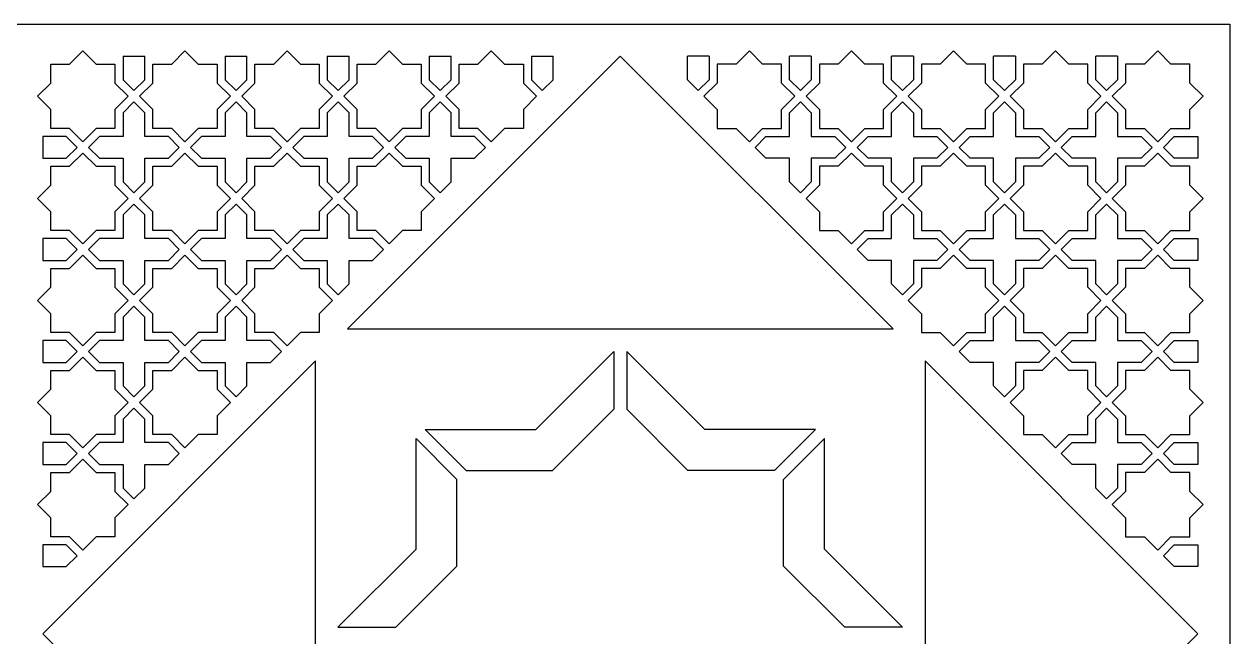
# Model space of a CAD drawing. Extents: x 53 to 428, y -117 to 185.
# Drawn here: x 187.7 to 319.5, y 100.7 to 167.7 of the extents above; entities that cross this region are included whole.
import ezdxf

# ---------------------------------------------------------------- set-up
doc = ezdxf.new("R2010")
doc.units = 0
doc.layers.get('0').update_dxf_attribs({"linetype": 'CONTINUOUS'})

msp = doc.modelspace()

# ---------------------------------------------------------------- linework, layer by layer
for p, q in [((186.219376, 167.711619), (319.519358, 167.711619)), ((319.519358, 167.711619), (319.519358, 34.411638)), ((192.659081, 163.326751), (194.112118, 164.779789)), ((194.112118, 164.779789), (195.565156, 163.326751)), ((198.496966, 164.203725), (198.496966, 161.635169)), ((198.496966, 164.203725), (200.889322, 164.203725)), ((200.889322, 161.635169), (200.889322, 164.203725)), ((203.821132, 163.326751), (205.27417, 164.779789)), ((205.27417, 164.779789), (206.727207, 163.326751)), ((209.659017, 164.203725), (209.659017, 161.635169)), ((209.659017, 164.203725), (212.051373, 164.203725)), ((212.051373, 161.635169), (212.051373, 164.203725)), ((214.983183, 163.326751), (216.436221, 164.779789)), ((216.436221, 164.779789), (217.889258, 163.326751)), ((220.821069, 164.203725), (220.821069, 161.635169)), ((220.821069, 164.203725), (223.213424, 164.203725)), ((223.052266, 134.386624), (252.869367, 164.203725)), ((223.213424, 161.635169), (223.213424, 164.203725)), ((226.145235, 163.326751), (227.598272, 164.779789)), ((227.598272, 164.779789), (229.051309, 163.326751)), ((231.98312, 164.203725), (231.98312, 161.635169)), ((231.98312, 164.203725), (234.375475, 164.203725)), ((234.375475, 161.635169), (234.375475, 164.203725)), ((237.307286, 163.326751), (238.760323, 164.779789)), ((238.760323, 164.779789), (240.21336, 163.326751)), ((243.145171, 164.203725), (243.145171, 161.635169)), ((243.145171, 164.203725), (245.537526, 164.203725)), ((245.537526, 161.635169), (245.537526, 164.203725)), ((252.869367, 164.203725), (282.686468, 134.386624)), ((262.593563, 164.203725), (260.201208, 164.203725)), ((260.201208, 161.635169), (260.201208, 164.203725)), ((262.593563, 164.203725), (262.593563, 161.635169)), ((266.978411, 164.779789), (265.525374, 163.326751)), ((268.431448, 163.326751), (266.978411, 164.779789)), ((273.755614, 164.203725), (271.363259, 164.203725)), ((271.363259, 161.635169), (271.363259, 164.203725)), ((273.755614, 164.203725), (273.755614, 161.635169)), ((278.140462, 164.779789), (276.687425, 163.326751)), ((279.5935, 163.326751), (278.140462, 164.779789)), ((284.917666, 164.203725), (282.52531, 164.203725)), ((282.52531, 161.635169), (282.52531, 164.203725)), ((284.917666, 164.203725), (284.917666, 161.635169)), ((289.302513, 164.779789), (287.849476, 163.326751)), ((290.755551, 163.326751), (289.302513, 164.779789)), ((296.079717, 164.203725), (293.687361, 164.203725)), ((293.687361, 161.635169), (293.687361, 164.203725)), ((296.079717, 164.203725), (296.079717, 161.635169)), ((300.464564, 164.779789), (299.011527, 163.326751)), ((301.917602, 163.326751), (300.464564, 164.779789)), ((307.241768, 164.203725), (304.849412, 164.203725)), ((304.849412, 161.635169), (304.849412, 164.203725)), ((307.241768, 164.203725), (307.241768, 161.635169)), ((311.626616, 164.779789), (310.173578, 163.326751)), ((313.079653, 163.326751), (311.626616, 164.779789)), ((190.604244, 163.326751), (192.659081, 163.326751)), ((190.604244, 161.271914), (190.604244, 163.326751)), ((195.565156, 163.326751), (197.619993, 163.326751)), ((197.619993, 163.326751), (197.619993, 161.271914)), ((201.766295, 163.326751), (203.821132, 163.326751)), ((201.766295, 161.271914), (201.766295, 163.326751)), ((206.727207, 163.326751), (208.782044, 163.326751)), ((208.782044, 163.326751), (208.782044, 161.271914)), ((212.928346, 163.326751), (214.983183, 163.326751)), ((212.928346, 161.271914), (212.928346, 163.326751)), ((217.889258, 163.326751), (219.944095, 163.326751)), ((219.944095, 163.326751), (219.944095, 161.271914)), ((224.090398, 163.326751), (226.145235, 163.326751)), ((224.090398, 161.271914), (224.090398, 163.326751)), ((229.051309, 163.326751), (231.106146, 163.326751)), ((231.106146, 163.326751), (231.106146, 161.271914)), ((235.252449, 163.326751), (237.307286, 163.326751)), ((235.252449, 161.271914), (235.252449, 163.326751)), ((240.21336, 163.326751), (242.268197, 163.326751)), ((242.268197, 163.326751), (242.268197, 161.271914)), ((265.525374, 163.326751), (263.470537, 163.326751)), ((263.470537, 163.326751), (263.470537, 161.271914)), ((270.486285, 163.326751), (268.431448, 163.326751)), ((270.486285, 161.271914), (270.486285, 163.326751)), ((274.632588, 163.326751), (274.632588, 161.271914)), ((276.687425, 163.326751), (274.632588, 163.326751)), ((281.648336, 163.326751), (279.5935, 163.326751)), ((281.648336, 161.271914), (281.648336, 163.326751)), ((287.849476, 163.326751), (285.794639, 163.326751)), ((285.794639, 163.326751), (285.794639, 161.271914)), ((292.810388, 163.326751), (290.755551, 163.326751)), ((292.810388, 161.271914), (292.810388, 163.326751)), ((296.95669, 163.326751), (296.95669, 161.271914)), ((299.011527, 163.326751), (296.95669, 163.326751)), ((303.972439, 163.326751), (301.917602, 163.326751)), ((303.972439, 161.271914), (303.972439, 163.326751)), ((308.118741, 163.326751), (308.118741, 161.271914)), ((310.173578, 163.326751), (308.118741, 163.326751)), ((315.13449, 163.326751), (313.079653, 163.326751)), ((315.13449, 161.271914), (315.13449, 163.326751)), ((189.151207, 159.818877), (190.604244, 161.271914)), ((197.619993, 161.271914), (199.07303, 159.818877)), ((198.496966, 161.635169), (199.693144, 160.438991)), ((199.693144, 160.438991), (200.889322, 161.635169)), ((200.313258, 159.818877), (201.766295, 161.271914)), ((208.782044, 161.271914), (210.235081, 159.818877)), ((209.659017, 161.635169), (210.855195, 160.438991)), ((210.855195, 160.438991), (212.051373, 161.635169)), ((211.475309, 159.818877), (212.928346, 161.271914)), ((219.944095, 161.271914), (221.397132, 159.818877)), ((220.821069, 161.635169), (222.017246, 160.438991)), ((222.017246, 160.438991), (223.213424, 161.635169)), ((222.63736, 159.818877), (224.090398, 161.271914)), ((231.106146, 161.271914), (232.559183, 159.818877)), ((231.98312, 161.635169), (233.179297, 160.438991)), ((233.179297, 160.438991), (234.375475, 161.635169)), ((233.799411, 159.818877), (235.252449, 161.271914)), ((242.268197, 161.271914), (243.721235, 159.818877)), ((243.145171, 161.635169), (244.341349, 160.438991)), ((244.341349, 160.438991), (245.537526, 161.635169)), ((261.397385, 160.438991), (260.201208, 161.635169)), ((262.593563, 161.635169), (261.397385, 160.438991)), ((263.470537, 161.271914), (262.017499, 159.818877)), ((271.939323, 159.818877), (270.486285, 161.271914)), ((272.559437, 160.438991), (271.363259, 161.635169)), ((273.755614, 161.635169), (272.559437, 160.438991)), ((274.632588, 161.271914), (273.179551, 159.818877)), ((283.101374, 159.818877), (281.648336, 161.271914)), ((283.721488, 160.438991), (282.52531, 161.635169)), ((284.917666, 161.635169), (283.721488, 160.438991)), ((285.794639, 161.271914), (284.341602, 159.818877)), ((294.263425, 159.818877), (292.810388, 161.271914)), ((294.883539, 160.438991), (293.687361, 161.635169)), ((296.079717, 161.635169), (294.883539, 160.438991)), ((296.95669, 161.271914), (295.503653, 159.818877)), ((305.425476, 159.818877), (303.972439, 161.271914)), ((306.04559, 160.438991), (304.849412, 161.635169)), ((307.241768, 161.635169), (306.04559, 160.438991)), ((308.118741, 161.271914), (306.665704, 159.818877)), ((316.587527, 159.818877), (315.13449, 161.271914)), ((190.604244, 158.36584), (189.151207, 159.818877)), ((199.07303, 159.818877), (197.619993, 158.36584)), ((201.766295, 158.36584), (200.313258, 159.818877)), ((210.235081, 159.818877), (208.782044, 158.36584)), ((212.928346, 158.36584), (211.475309, 159.818877)), ((221.397132, 159.818877), (219.944095, 158.36584)), ((224.090398, 158.36584), (222.63736, 159.818877)), ((232.559183, 159.818877), (231.106146, 158.36584)), ((235.252449, 158.36584), (233.799411, 159.818877)), ((243.721235, 159.818877), (242.268197, 158.36584)), ((262.017499, 159.818877), (263.470537, 158.36584)), ((270.486285, 158.36584), (271.939323, 159.818877)), ((273.179551, 159.818877), (274.632588, 158.36584)), ((281.648336, 158.36584), (283.101374, 159.818877)), ((284.341602, 159.818877), (285.794639, 158.36584)), ((292.810388, 158.36584), (294.263425, 159.818877)), ((295.503653, 159.818877), (296.95669, 158.36584)), ((303.972439, 158.36584), (305.425476, 159.818877)), ((306.665704, 159.818877), (308.118741, 158.36584)), ((315.13449, 158.36584), (316.587527, 159.818877)), ((190.604244, 156.311003), (190.604244, 158.36584)), ((197.619993, 158.36584), (197.619993, 156.311003)), ((199.693144, 159.198763), (198.496966, 158.002585)), ((200.889322, 158.002585), (199.693144, 159.198763)), ((201.766295, 156.311003), (201.766295, 158.36584)), ((208.782044, 158.36584), (208.782044, 156.311003)), ((210.855195, 159.198763), (209.659017, 158.002585)), ((212.051373, 158.002585), (210.855195, 159.198763)), ((212.928346, 156.311003), (212.928346, 158.36584)), ((219.944095, 158.36584), (219.944095, 156.311003)), ((222.017246, 159.198763), (220.821069, 158.002585)), ((223.213424, 158.002585), (222.017246, 159.198763)), ((224.090398, 156.311003), (224.090398, 158.36584)), ((231.106146, 158.36584), (231.106146, 156.311003)), ((233.179297, 159.198763), (231.98312, 158.002585)), ((234.375475, 158.002585), (233.179297, 159.198763)), ((235.252449, 156.311003), (235.252449, 158.36584)), ((242.268197, 158.36584), (242.268197, 156.311003)), ((263.470537, 158.36584), (263.470537, 156.311003)), ((270.486285, 156.311003), (270.486285, 158.36584)), ((271.363259, 158.002585), (272.559437, 159.198763)), ((272.559437, 159.198763), (273.755614, 158.002585)), ((274.632588, 158.36584), (274.632588, 156.311003)), ((281.648336, 156.311003), (281.648336, 158.36584)), ((282.52531, 158.002585), (283.721488, 159.198763)), ((283.721488, 159.198763), (284.917666, 158.002585)), ((285.794639, 158.36584), (285.794639, 156.311003)), ((292.810388, 156.311003), (292.810388, 158.36584)), ((293.687361, 158.002585), (294.883539, 159.198763)), ((294.883539, 159.198763), (296.079717, 158.002585)), ((296.95669, 158.36584), (296.95669, 156.311003)), ((303.972439, 156.311003), (303.972439, 158.36584)), ((304.849412, 158.002585), (306.04559, 159.198763)), ((306.04559, 159.198763), (307.241768, 158.002585)), ((308.118741, 158.36584), (308.118741, 156.311003)), ((315.13449, 156.311003), (315.13449, 158.36584)), ((198.496966, 158.002585), (198.496966, 155.434029)), ((200.889322, 155.434029), (200.889322, 158.002585)), ((209.659017, 158.002585), (209.659017, 155.434029)), ((212.051373, 155.434029), (212.051373, 158.002585)), ((220.821069, 158.002585), (220.821069, 155.434029)), ((223.213424, 155.434029), (223.213424, 158.002585)), ((231.98312, 158.002585), (231.98312, 155.434029)), ((234.375475, 155.434029), (234.375475, 158.002585)), ((271.363259, 155.434029), (271.363259, 158.002585)), ((273.755614, 158.002585), (273.755614, 155.434029)), ((282.52531, 155.434029), (282.52531, 158.002585)), ((284.917666, 158.002585), (284.917666, 155.434029)), ((293.687361, 155.434029), (293.687361, 158.002585)), ((296.079717, 158.002585), (296.079717, 155.434029)), ((304.849412, 155.434029), (304.849412, 158.002585)), ((307.241768, 158.002585), (307.241768, 155.434029)), ((192.659081, 156.311003), (190.604244, 156.311003)), ((194.112118, 154.857966), (192.659081, 156.311003)), ((195.565156, 156.311003), (194.112118, 154.857966)), ((197.619993, 156.311003), (195.565156, 156.311003)), ((203.821132, 156.311003), (201.766295, 156.311003)), ((205.27417, 154.857966), (203.821132, 156.311003)), ((206.727207, 156.311003), (205.27417, 154.857966)), ((208.782044, 156.311003), (206.727207, 156.311003)), ((214.983183, 156.311003), (212.928346, 156.311003)), ((216.436221, 154.857966), (214.983183, 156.311003)), ((217.889258, 156.311003), (216.436221, 154.857966)), ((219.944095, 156.311003), (217.889258, 156.311003)), ((226.145235, 156.311003), (224.090398, 156.311003)), ((227.598272, 154.857966), (226.145235, 156.311003)), ((229.051309, 156.311003), (227.598272, 154.857966)), ((231.106146, 156.311003), (229.051309, 156.311003)), ((237.307286, 156.311003), (235.252449, 156.311003)), ((238.760323, 154.857966), (237.307286, 156.311003)), ((240.21336, 156.311003), (238.760323, 154.857966)), ((242.268197, 156.311003), (240.21336, 156.311003)), ((263.470537, 156.311003), (265.525374, 156.311003)), ((265.525374, 156.311003), (266.978411, 154.857966)), ((266.978411, 154.857966), (268.431448, 156.311003)), ((268.431448, 156.311003), (270.486285, 156.311003)), ((274.632588, 156.311003), (276.687425, 156.311003)), ((276.687425, 156.311003), (278.140462, 154.857966)), ((278.140462, 154.857966), (279.5935, 156.311003)), ((279.5935, 156.311003), (281.648336, 156.311003)), ((285.794639, 156.311003), (287.849476, 156.311003)), ((287.849476, 156.311003), (289.302513, 154.857966)), ((289.302513, 154.857966), (290.755551, 156.311003)), ((290.755551, 156.311003), (292.810388, 156.311003)), ((296.95669, 156.311003), (299.011527, 156.311003)), ((299.011527, 156.311003), (300.464564, 154.857966)), ((300.464564, 154.857966), (301.917602, 156.311003)), ((301.917602, 156.311003), (303.972439, 156.311003)), ((308.118741, 156.311003), (310.173578, 156.311003)), ((310.173578, 156.311003), (311.626616, 154.857966)), ((311.626616, 154.857966), (313.079653, 156.311003)), ((313.079653, 156.311003), (315.13449, 156.311003)), ((192.295827, 155.434029), (189.727271, 155.434029)), ((189.727271, 155.434029), (189.727271, 153.041674)), ((193.492004, 154.237852), (192.295827, 155.434029)), ((195.92841, 155.434029), (194.732232, 154.237852)), ((198.496966, 155.434029), (195.92841, 155.434029)), ((203.457878, 155.434029), (200.889322, 155.434029)), ((204.654056, 154.237852), (203.457878, 155.434029)), ((207.090461, 155.434029), (205.894284, 154.237852)), ((209.659017, 155.434029), (207.090461, 155.434029)), ((214.619929, 155.434029), (212.051373, 155.434029)), ((215.816107, 154.237852), (214.619929, 155.434029)), ((218.252512, 155.434029), (217.056335, 154.237852)), ((220.821069, 155.434029), (218.252512, 155.434029)), ((225.78198, 155.434029), (223.213424, 155.434029)), ((226.978158, 154.237852), (225.78198, 155.434029)), ((229.414564, 155.434029), (228.218386, 154.237852)), ((231.98312, 155.434029), (229.414564, 155.434029)), ((236.944031, 155.434029), (234.375475, 155.434029)), ((238.140209, 154.237852), (236.944031, 155.434029)), ((267.598525, 154.237852), (268.794703, 155.434029)), ((268.794703, 155.434029), (271.363259, 155.434029)), ((273.755614, 155.434029), (276.324171, 155.434029)), ((276.324171, 155.434029), (277.520348, 154.237852)), ((278.760576, 154.237852), (279.956754, 155.434029)), ((279.956754, 155.434029), (282.52531, 155.434029)), ((284.917666, 155.434029), (287.486222, 155.434029)), ((287.486222, 155.434029), (288.682399, 154.237852)), ((289.922627, 154.237852), (291.118805, 155.434029)), ((291.118805, 155.434029), (293.687361, 155.434029)), ((296.079717, 155.434029), (298.648273, 155.434029)), ((298.648273, 155.434029), (299.844451, 154.237852)), ((301.084678, 154.237852), (302.280856, 155.434029)), ((302.280856, 155.434029), (304.849412, 155.434029)), ((307.241768, 155.434029), (309.810324, 155.434029)), ((309.810324, 155.434029), (311.006502, 154.237852)), ((312.24673, 154.237852), (313.442907, 155.434029)), ((313.442907, 155.434029), (316.011463, 155.434029)), ((316.011463, 155.434029), (316.011463, 153.041674)), ((189.727271, 153.041674), (192.295827, 153.041674)), ((192.295827, 153.041674), (193.492004, 154.237852)), ((192.659081, 152.1647), (194.112118, 153.617738)), ((194.112118, 153.617738), (195.565156, 152.1647)), ((194.732232, 154.237852), (195.92841, 153.041674)), ((195.92841, 153.041674), (198.496966, 153.041674)), ((198.496966, 153.041674), (198.496966, 150.473118)), ((200.889322, 153.041674), (203.457878, 153.041674)), ((200.889322, 150.473118), (200.889322, 153.041674)), ((203.457878, 153.041674), (204.654056, 154.237852)), ((203.821132, 152.1647), (205.27417, 153.617738)), ((205.27417, 153.617738), (206.727207, 152.1647)), ((205.894284, 154.237852), (207.090461, 153.041674)), ((207.090461, 153.041674), (209.659017, 153.041674)), ((209.659017, 153.041674), (209.659017, 150.473118)), ((212.051373, 153.041674), (214.619929, 153.041674)), ((212.051373, 150.473118), (212.051373, 153.041674)), ((214.619929, 153.041674), (215.816107, 154.237852)), ((214.983183, 152.1647), (216.436221, 153.617738)), ((216.436221, 153.617738), (217.889258, 152.1647)), ((217.056335, 154.237852), (218.252512, 153.041674)), ((218.252512, 153.041674), (220.821069, 153.041674)), ((220.821069, 153.041674), (220.821069, 150.473118)), ((223.213424, 153.041674), (225.78198, 153.041674)), ((223.213424, 150.473118), (223.213424, 153.041674)), ((225.78198, 153.041674), (226.978158, 154.237852)), ((226.145235, 152.1647), (227.598272, 153.617738)), ((227.598272, 153.617738), (229.051309, 152.1647)), ((228.218386, 154.237852), (229.414564, 153.041674)), ((229.414564, 153.041674), (231.98312, 153.041674)), ((231.98312, 153.041674), (231.98312, 150.473118)), ((234.375475, 153.041674), (236.944031, 153.041674)), ((234.375475, 150.473118), (234.375475, 153.041674)), ((236.944031, 153.041674), (238.140209, 154.237852)), ((268.794703, 153.041674), (267.598525, 154.237852)), ((271.363259, 153.041674), (268.794703, 153.041674)), ((271.363259, 150.473118), (271.363259, 153.041674)), ((276.324171, 153.041674), (273.755614, 153.041674)), ((273.755614, 153.041674), (273.755614, 150.473118)), ((277.520348, 154.237852), (276.324171, 153.041674)), ((278.140462, 153.617738), (276.687425, 152.1647)), ((279.5935, 152.1647), (278.140462, 153.617738)), ((279.956754, 153.041674), (278.760576, 154.237852)), ((282.52531, 153.041674), (279.956754, 153.041674)), ((282.52531, 150.473118), (282.52531, 153.041674)), ((287.486222, 153.041674), (284.917666, 153.041674)), ((284.917666, 153.041674), (284.917666, 150.473118)), ((288.682399, 154.237852), (287.486222, 153.041674)), ((289.302513, 153.617738), (287.849476, 152.1647)), ((290.755551, 152.1647), (289.302513, 153.617738)), ((291.118805, 153.041674), (289.922627, 154.237852)), ((293.687361, 153.041674), (291.118805, 153.041674)), ((293.687361, 150.473118), (293.687361, 153.041674)), ((296.079717, 153.041674), (296.079717, 150.473118)), ((298.648273, 153.041674), (296.079717, 153.041674)), ((299.844451, 154.237852), (298.648273, 153.041674)), ((300.464564, 153.617738), (299.011527, 152.1647)), ((301.917602, 152.1647), (300.464564, 153.617738)), ((302.280856, 153.041674), (301.084678, 154.237852)), ((304.849412, 153.041674), (302.280856, 153.041674)), ((304.849412, 150.473118), (304.849412, 153.041674)), ((307.241768, 153.041674), (307.241768, 150.473118)), ((309.810324, 153.041674), (307.241768, 153.041674)), ((311.006502, 154.237852), (309.810324, 153.041674)), ((311.626616, 153.617738), (310.173578, 152.1647)), ((313.079653, 152.1647), (311.626616, 153.617738)), ((313.442907, 153.041674), (312.24673, 154.237852)), ((316.011463, 153.041674), (313.442907, 153.041674)), ((190.604244, 152.1647), (192.659081, 152.1647)), ((190.604244, 150.109863), (190.604244, 152.1647)), ((195.565156, 152.1647), (197.619993, 152.1647)), ((197.619993, 152.1647), (197.619993, 150.109863)), ((201.766295, 152.1647), (203.821132, 152.1647)), ((201.766295, 150.109863), (201.766295, 152.1647)), ((206.727207, 152.1647), (208.782044, 152.1647)), ((208.782044, 152.1647), (208.782044, 150.109863)), ((212.928346, 152.1647), (214.983183, 152.1647)), ((212.928346, 150.109863), (212.928346, 152.1647)), ((217.889258, 152.1647), (219.944095, 152.1647)), ((219.944095, 152.1647), (219.944095, 150.109863)), ((224.090398, 152.1647), (226.145235, 152.1647)), ((224.090398, 150.109863), (224.090398, 152.1647)), ((229.051309, 152.1647), (231.106146, 152.1647)), ((231.106146, 152.1647), (231.106146, 150.109863)), ((276.687425, 152.1647), (274.632588, 152.1647)), ((274.632588, 152.1647), (274.632588, 150.109863)), ((281.648336, 152.1647), (279.5935, 152.1647)), ((281.648336, 150.109863), (281.648336, 152.1647)), ((285.794639, 152.1647), (285.794639, 150.109863)), ((287.849476, 152.1647), (285.794639, 152.1647)), ((292.810388, 152.1647), (290.755551, 152.1647)), ((292.810388, 150.109863), (292.810388, 152.1647)), ((296.95669, 152.1647), (296.95669, 150.109863)), ((299.011527, 152.1647), (296.95669, 152.1647)), ((303.972439, 152.1647), (301.917602, 152.1647)), ((303.972439, 150.109863), (303.972439, 152.1647)), ((308.118741, 152.1647), (308.118741, 150.109863)), ((310.173578, 152.1647), (308.118741, 152.1647)), ((315.13449, 152.1647), (313.079653, 152.1647)), ((315.13449, 150.109863), (315.13449, 152.1647)), ((198.496966, 150.473118), (199.693144, 149.27694)), ((199.693144, 149.27694), (200.889322, 150.473118)), ((209.659017, 150.473118), (210.855195, 149.27694)), ((210.855195, 149.27694), (212.051373, 150.473118)), ((220.821069, 150.473118), (222.017246, 149.27694)), ((222.017246, 149.27694), (223.213424, 150.473118)), ((231.98312, 150.473118), (233.179297, 149.27694)), ((233.179297, 149.27694), (234.375475, 150.473118)), ((272.559437, 149.27694), (271.363259, 150.473118)), ((273.755614, 150.473118), (272.559437, 149.27694)), ((283.721488, 149.27694), (282.52531, 150.473118)), ((284.917666, 150.473118), (283.721488, 149.27694)), ((294.883539, 149.27694), (293.687361, 150.473118)), ((296.079717, 150.473118), (294.883539, 149.27694)), ((306.04559, 149.27694), (304.849412, 150.473118)), ((307.241768, 150.473118), (306.04559, 149.27694)), ((189.151207, 148.656826), (190.604244, 150.109863)), ((197.619993, 150.109863), (199.07303, 148.656826)), ((200.313258, 148.656826), (201.766295, 150.109863)), ((208.782044, 150.109863), (210.235081, 148.656826)), ((211.475309, 148.656826), (212.928346, 150.109863)), ((219.944095, 150.109863), (221.397132, 148.656826)), ((222.63736, 148.656826), (224.090398, 150.109863)), ((231.106146, 150.109863), (232.559183, 148.656826)), ((274.632588, 150.109863), (273.179551, 148.656826)), ((283.101374, 148.656826), (281.648336, 150.109863)), ((285.794639, 150.109863), (284.341602, 148.656826)), ((294.263425, 148.656826), (292.810388, 150.109863)), ((296.95669, 150.109863), (295.503653, 148.656826)), ((305.425476, 148.656826), (303.972439, 150.109863)), ((308.118741, 150.109863), (306.665704, 148.656826)), ((316.587527, 148.656826), (315.13449, 150.109863)), ((190.604244, 147.203789), (189.151207, 148.656826)), ((199.07303, 148.656826), (197.619993, 147.203789)), ((199.693144, 148.036712), (198.496966, 146.840534)), ((200.889322, 146.840534), (199.693144, 148.036712)), ((201.766295, 147.203789), (200.313258, 148.656826)), ((210.235081, 148.656826), (208.782044, 147.203789)), ((210.855195, 148.036712), (209.659017, 146.840534)), ((212.051373, 146.840534), (210.855195, 148.036712)), ((212.928346, 147.203789), (211.475309, 148.656826)), ((221.397132, 148.656826), (219.944095, 147.203789)), ((222.017246, 148.036712), (220.821069, 146.840534)), ((223.213424, 146.840534), (222.017246, 148.036712)), ((224.090398, 147.203789), (222.63736, 148.656826)), ((232.559183, 148.656826), (231.106146, 147.203789)), ((273.179551, 148.656826), (274.632588, 147.203789)), ((281.648336, 147.203789), (283.101374, 148.656826)), ((282.52531, 146.840534), (283.721488, 148.036712)), ((283.721488, 148.036712), (284.917666, 146.840534)), ((284.341602, 148.656826), (285.794639, 147.203789)), ((292.810388, 147.203789), (294.263425, 148.656826)), ((293.687361, 146.840534), (294.883539, 148.036712)), ((294.883539, 148.036712), (296.079717, 146.840534)), ((295.503653, 148.656826), (296.95669, 147.203789)), ((303.972439, 147.203789), (305.425476, 148.656826)), ((304.849412, 146.840534), (306.04559, 148.036712)), ((306.04559, 148.036712), (307.241768, 146.840534)), ((306.665704, 148.656826), (308.118741, 147.203789)), ((315.13449, 147.203789), (316.587527, 148.656826)), ((190.604244, 145.148952), (190.604244, 147.203789)), ((197.619993, 147.203789), (197.619993, 145.148952)), ((198.496966, 146.840534), (198.496966, 144.271978)), ((200.889322, 144.271978), (200.889322, 146.840534)), ((201.766295, 145.148952), (201.766295, 147.203789)), ((208.782044, 147.203789), (208.782044, 145.148952)), ((209.659017, 146.840534), (209.659017, 144.271978)), ((212.051373, 144.271978), (212.051373, 146.840534)), ((212.928346, 145.148952), (212.928346, 147.203789)), ((219.944095, 147.203789), (219.944095, 145.148952)), ((220.821069, 146.840534), (220.821069, 144.271978)), ((223.213424, 144.271978), (223.213424, 146.840534)), ((224.090398, 145.148952), (224.090398, 147.203789)), ((231.106146, 147.203789), (231.106146, 145.148952)), ((274.632588, 147.203789), (274.632588, 145.148952)), ((281.648336, 145.148952), (281.648336, 147.203789)), ((282.52531, 144.271978), (282.52531, 146.840534)), ((284.917666, 146.840534), (284.917666, 144.271978)), ((285.794639, 147.203789), (285.794639, 145.148952)), ((292.810388, 145.148952), (292.810388, 147.203789)), ((293.687361, 144.271978), (293.687361, 146.840534)), ((296.079717, 146.840534), (296.079717, 144.271978)), ((296.95669, 147.203789), (296.95669, 145.148952)), ((303.972439, 145.148952), (303.972439, 147.203789)), ((304.849412, 144.271978), (304.849412, 146.840534)), ((307.241768, 146.840534), (307.241768, 144.271978)), ((308.118741, 147.203789), (308.118741, 145.148952)), ((315.13449, 145.148952), (315.13449, 147.203789)), ((192.659081, 145.148952), (190.604244, 145.148952)), ((194.112118, 143.695914), (192.659081, 145.148952)), ((195.565156, 145.148952), (194.112118, 143.695914)), ((197.619993, 145.148952), (195.565156, 145.148952)), ((203.821132, 145.148952), (201.766295, 145.148952)), ((205.27417, 143.695914), (203.821132, 145.148952)), ((206.727207, 145.148952), (205.27417, 143.695914)), ((208.782044, 145.148952), (206.727207, 145.148952)), ((214.983183, 145.148952), (212.928346, 145.148952)), ((216.436221, 143.695914), (214.983183, 145.148952)), ((217.889258, 145.148952), (216.436221, 143.695914)), ((219.944095, 145.148952), (217.889258, 145.148952)), ((226.145235, 145.148952), (224.090398, 145.148952)), ((227.598272, 143.695914), (226.145235, 145.148952)), ((229.051309, 145.148952), (227.598272, 143.695914)), ((231.106146, 145.148952), (229.051309, 145.148952)), ((274.632588, 145.148952), (276.687425, 145.148952)), ((276.687425, 145.148952), (278.140462, 143.695914)), ((278.140462, 143.695914), (279.5935, 145.148952)), ((279.5935, 145.148952), (281.648336, 145.148952)), ((285.794639, 145.148952), (287.849476, 145.148952)), ((287.849476, 145.148952), (289.302513, 143.695914)), ((289.302513, 143.695914), (290.755551, 145.148952)), ((290.755551, 145.148952), (292.810388, 145.148952)), ((296.95669, 145.148952), (299.011527, 145.148952)), ((299.011527, 145.148952), (300.464564, 143.695914)), ((300.464564, 143.695914), (301.917602, 145.148952)), ((301.917602, 145.148952), (303.972439, 145.148952)), ((308.118741, 145.148952), (310.173578, 145.148952)), ((310.173578, 145.148952), (311.626616, 143.695914)), ((311.626616, 143.695914), (313.079653, 145.148952)), ((313.079653, 145.148952), (315.13449, 145.148952)), ((192.295827, 144.271978), (189.727271, 144.271978)), ((189.727271, 144.271978), (189.727271, 141.879623)), ((193.492004, 143.0758), (192.295827, 144.271978)), ((195.92841, 144.271978), (194.732232, 143.0758)), ((198.496966, 144.271978), (195.92841, 144.271978)), ((203.457878, 144.271978), (200.889322, 144.271978)), ((204.654056, 143.0758), (203.457878, 144.271978)), ((207.090461, 144.271978), (205.894284, 143.0758)), ((209.659017, 144.271978), (207.090461, 144.271978)), ((214.619929, 144.271978), (212.051373, 144.271978)), ((215.816107, 143.0758), (214.619929, 144.271978)), ((218.252512, 144.271978), (217.056335, 143.0758)), ((220.821069, 144.271978), (218.252512, 144.271978)), ((225.78198, 144.271978), (223.213424, 144.271978)), ((226.978158, 143.0758), (225.78198, 144.271978)), ((278.760576, 143.0758), (279.956754, 144.271978)), ((279.956754, 144.271978), (282.52531, 144.271978)), ((284.917666, 144.271978), (287.486222, 144.271978)), ((287.486222, 144.271978), (288.682399, 143.0758)), ((289.922627, 143.0758), (291.118805, 144.271978)), ((291.118805, 144.271978), (293.687361, 144.271978)), ((296.079717, 144.271978), (298.648273, 144.271978)), ((298.648273, 144.271978), (299.844451, 143.0758)), ((301.084678, 143.0758), (302.280856, 144.271978)), ((302.280856, 144.271978), (304.849412, 144.271978)), ((307.241768, 144.271978), (309.810324, 144.271978)), ((309.810324, 144.271978), (311.006502, 143.0758)), ((312.24673, 143.0758), (313.442907, 144.271978)), ((313.442907, 144.271978), (316.011463, 144.271978)), ((316.011463, 144.271978), (316.011463, 141.879623)), ((192.295827, 141.879623), (193.492004, 143.0758)), ((192.659081, 141.002649), (194.112118, 142.455686)), ((194.112118, 142.455686), (195.565156, 141.002649)), ((194.732232, 143.0758), (195.92841, 141.879623)), ((203.457878, 141.879623), (204.654056, 143.0758)), ((203.821132, 141.002649), (205.27417, 142.455686)), ((205.27417, 142.455686), (206.727207, 141.002649)), ((205.894284, 143.0758), (207.090461, 141.879623)), ((214.619929, 141.879623), (215.816107, 143.0758)), ((214.983183, 141.002649), (216.436221, 142.455686)), ((216.436221, 142.455686), (217.889258, 141.002649)), ((217.056335, 143.0758), (218.252512, 141.879623)), ((225.78198, 141.879623), (226.978158, 143.0758)), ((279.956754, 141.879623), (278.760576, 143.0758)), ((288.682399, 143.0758), (287.486222, 141.879623)), ((289.302513, 142.455686), (287.849476, 141.002649)), ((290.755551, 141.002649), (289.302513, 142.455686)), ((291.118805, 141.879623), (289.922627, 143.0758)), ((299.844451, 143.0758), (298.648273, 141.879623)), ((300.464564, 142.455686), (299.011527, 141.002649)), ((301.917602, 141.002649), (300.464564, 142.455686)), ((302.280856, 141.879623), (301.084678, 143.0758)), ((311.006502, 143.0758), (309.810324, 141.879623)), ((311.626616, 142.455686), (310.173578, 141.002649)), ((313.079653, 141.002649), (311.626616, 142.455686)), ((313.442907, 141.879623), (312.24673, 143.0758)), ((189.727271, 141.879623), (192.295827, 141.879623)), ((195.92841, 141.879623), (198.496966, 141.879623)), ((198.496966, 141.879623), (198.496966, 139.311067)), ((200.889322, 139.311067), (200.889322, 141.879623)), ((200.889322, 141.879623), (203.457878, 141.879623)), ((207.090461, 141.879623), (209.659017, 141.879623)), ((209.659017, 141.879623), (209.659017, 139.311067)), ((212.051373, 141.879623), (214.619929, 141.879623)), ((212.051373, 139.311067), (212.051373, 141.879623)), ((218.252512, 141.879623), (220.821069, 141.879623)), ((220.821069, 141.879623), (220.821069, 139.311067)), ((223.213424, 139.311067), (223.213424, 141.879623)), ((223.213424, 141.879623), (225.78198, 141.879623)), ((282.52531, 141.879623), (279.956754, 141.879623)), ((282.52531, 139.311067), (282.52531, 141.879623)), ((287.486222, 141.879623), (284.917666, 141.879623)), ((284.917666, 141.879623), (284.917666, 139.311067)), ((293.687361, 141.879623), (291.118805, 141.879623)), ((293.687361, 139.311067), (293.687361, 141.879623)), ((296.079717, 141.879623), (296.079717, 139.311067)), ((298.648273, 141.879623), (296.079717, 141.879623)), ((304.849412, 141.879623), (302.280856, 141.879623)), ((304.849412, 139.311067), (304.849412, 141.879623)), ((307.241768, 141.879623), (307.241768, 139.311067)), ((309.810324, 141.879623), (307.241768, 141.879623)), ((316.011463, 141.879623), (313.442907, 141.879623)), ((190.604244, 141.002649), (192.659081, 141.002649)), ((190.604244, 138.947812), (190.604244, 141.002649)), ((195.565156, 141.002649), (197.619993, 141.002649)), ((197.619993, 141.002649), (197.619993, 138.947812)), ((201.766295, 138.947812), (201.766295, 141.002649)), ((201.766295, 141.002649), (203.821132, 141.002649)), ((206.727207, 141.002649), (208.782044, 141.002649)), ((208.782044, 141.002649), (208.782044, 138.947812)), ((212.928346, 141.002649), (214.983183, 141.002649)), ((212.928346, 138.947812), (212.928346, 141.002649)), ((217.889258, 141.002649), (219.944095, 141.002649)), ((219.944095, 141.002649), (219.944095, 138.947812)), ((285.794639, 141.002649), (285.794639, 138.947812)), ((287.849476, 141.002649), (285.794639, 141.002649)), ((292.810388, 141.002649), (290.755551, 141.002649)), ((292.810388, 138.947812), (292.810388, 141.002649)), ((296.95669, 141.002649), (296.95669, 138.947812)), ((299.011527, 141.002649), (296.95669, 141.002649)), ((303.972439, 141.002649), (301.917602, 141.002649)), ((303.972439, 138.947812), (303.972439, 141.002649)), ((308.118741, 141.002649), (308.118741, 138.947812)), ((310.173578, 141.002649), (308.118741, 141.002649)), ((315.13449, 141.002649), (313.079653, 141.002649)), ((315.13449, 138.947812), (315.13449, 141.002649)), ((189.151207, 137.494775), (190.604244, 138.947812)), ((197.619993, 138.947812), (199.07303, 137.494775)), ((198.496966, 139.311067), (199.693144, 138.114889)), ((199.693144, 138.114889), (200.889322, 139.311067)), ((200.313258, 137.494775), (201.766295, 138.947812)), ((208.782044, 138.947812), (210.235081, 137.494775)), ((209.659017, 139.311067), (210.855195, 138.114889)), ((210.855195, 138.114889), (212.051373, 139.311067)), ((211.475309, 137.494775), (212.928346, 138.947812)), ((219.944095, 138.947812), (221.397132, 137.494775)), ((220.821069, 139.311067), (222.017246, 138.114889)), ((222.017246, 138.114889), (223.213424, 139.311067)), ((283.721488, 138.114889), (282.52531, 139.311067)), ((284.917666, 139.311067), (283.721488, 138.114889)), ((285.794639, 138.947812), (284.341602, 137.494775)), ((294.263425, 137.494775), (292.810388, 138.947812)), ((294.883539, 138.114889), (293.687361, 139.311067)), ((296.079717, 139.311067), (294.883539, 138.114889)), ((296.95669, 138.947812), (295.503653, 137.494775)), ((305.425476, 137.494775), (303.972439, 138.947812)), ((306.04559, 138.114889), (304.849412, 139.311067)), ((307.241768, 139.311067), (306.04559, 138.114889)), ((308.118741, 138.947812), (306.665704, 137.494775)), ((316.587527, 137.494775), (315.13449, 138.947812)), ((190.604244, 136.041737), (189.151207, 137.494775)), ((199.07303, 137.494775), (197.619993, 136.041737)), ((201.766295, 136.041737), (200.313258, 137.494775)), ((210.235081, 137.494775), (208.782044, 136.041737)), ((212.928346, 136.041737), (211.475309, 137.494775)), ((221.397132, 137.494775), (219.944095, 136.041737)), ((284.341602, 137.494775), (285.794639, 136.041737)), ((292.810388, 136.041737), (294.263425, 137.494775)), ((295.503653, 137.494775), (296.95669, 136.041737)), ((303.972439, 136.041737), (305.425476, 137.494775)), ((306.665704, 137.494775), (308.118741, 136.041737)), ((315.13449, 136.041737), (316.587527, 137.494775)), ((190.604244, 133.986901), (190.604244, 136.041737)), ((197.619993, 136.041737), (197.619993, 133.986901)), ((199.693144, 136.874661), (198.496966, 135.678483)), ((200.889322, 135.678483), (199.693144, 136.874661)), ((201.766295, 133.986901), (201.766295, 136.041737)), ((208.782044, 136.041737), (208.782044, 133.986901)), ((210.855195, 136.874661), (209.659017, 135.678483)), ((212.051373, 135.678483), (210.855195, 136.874661)), ((212.928346, 133.986901), (212.928346, 136.041737)), ((219.944095, 136.041737), (219.944095, 133.986901)), ((285.794639, 136.041737), (285.794639, 133.986901)), ((292.810388, 133.986901), (292.810388, 136.041737)), ((293.687361, 135.678483), (294.883539, 136.874661)), ((294.883539, 136.874661), (296.079717, 135.678483)), ((296.95669, 136.041737), (296.95669, 133.986901)), ((303.972439, 133.986901), (303.972439, 136.041737)), ((304.849412, 135.678483), (306.04559, 136.874661)), ((306.04559, 136.874661), (307.241768, 135.678483)), ((308.118741, 136.041737), (308.118741, 133.986901)), ((315.13449, 133.986901), (315.13449, 136.041737)), ((198.496966, 135.678483), (198.496966, 133.109927)), ((200.889322, 133.109927), (200.889322, 135.678483)), ((209.659017, 135.678483), (209.659017, 133.109927)), ((212.051373, 133.109927), (212.051373, 135.678483)), ((293.687361, 133.109927), (293.687361, 135.678483)), ((296.079717, 135.678483), (296.079717, 133.109927)), ((304.849412, 133.109927), (304.849412, 135.678483)), ((307.241768, 135.678483), (307.241768, 133.109927)), ((192.659081, 133.986901), (190.604244, 133.986901)), ((194.112118, 132.533863), (192.659081, 133.986901)), ((195.565156, 133.986901), (194.112118, 132.533863)), ((197.619993, 133.986901), (195.565156, 133.986901)), ((203.821132, 133.986901), (201.766295, 133.986901)), ((205.27417, 132.533863), (203.821132, 133.986901)), ((206.727207, 133.986901), (205.27417, 132.533863)), ((208.782044, 133.986901), (206.727207, 133.986901)), ((214.983183, 133.986901), (212.928346, 133.986901)), ((216.436221, 132.533863), (214.983183, 133.986901)), ((217.889258, 133.986901), (216.436221, 132.533863)), ((219.944095, 133.986901), (217.889258, 133.986901)), ((223.052266, 134.386624), (282.686468, 134.386624)), ((285.794639, 133.986901), (287.849476, 133.986901)), ((287.849476, 133.986901), (289.302513, 132.533863)), ((289.302513, 132.533863), (290.755551, 133.986901)), ((290.755551, 133.986901), (292.810388, 133.986901)), ((296.95669, 133.986901), (299.011527, 133.986901)), ((299.011527, 133.986901), (300.464564, 132.533863)), ((300.464564, 132.533863), (301.917602, 133.986901)), ((301.917602, 133.986901), (303.972439, 133.986901)), ((308.118741, 133.986901), (310.173578, 133.986901)), ((310.173578, 133.986901), (311.626616, 132.533863)), ((311.626616, 132.533863), (313.079653, 133.986901)), ((313.079653, 133.986901), (315.13449, 133.986901)), ((192.295827, 133.109927), (189.727271, 133.109927)), ((189.727271, 133.109927), (189.727271, 130.717572)), ((193.492004, 131.913749), (192.295827, 133.109927)), ((192.295827, 130.717572), (193.492004, 131.913749)), ((195.92841, 133.109927), (194.732232, 131.913749)), ((194.732232, 131.913749), (195.92841, 130.717572)), ((198.496966, 133.109927), (195.92841, 133.109927)), ((203.457878, 133.109927), (200.889322, 133.109927)), ((204.654056, 131.913749), (203.457878, 133.109927)), ((203.457878, 130.717572), (204.654056, 131.913749)), ((207.090461, 133.109927), (205.894284, 131.913749)), ((205.894284, 131.913749), (207.090461, 130.717572)), ((209.659017, 133.109927), (207.090461, 133.109927)), ((214.619929, 133.109927), (212.051373, 133.109927)), ((215.816107, 131.913749), (214.619929, 133.109927)), ((214.619929, 130.717572), (215.816107, 131.913749)), ((243.622317, 123.385634), (252.167788, 131.931105)), ((252.167788, 131.931105), (252.167788, 125.616894)), ((262.116417, 123.385634), (253.570946, 131.931105)), ((253.570946, 131.931105), (253.570946, 125.616894)), ((289.922627, 131.913749), (291.118805, 133.109927)), ((291.118805, 130.717572), (289.922627, 131.913749)), ((291.118805, 133.109927), (293.687361, 133.109927)), ((296.079717, 133.109927), (298.648273, 133.109927)), ((298.648273, 133.109927), (299.844451, 131.913749)), ((299.844451, 131.913749), (298.648273, 130.717572)), ((301.084678, 131.913749), (302.280856, 133.109927)), ((302.280856, 130.717572), (301.084678, 131.913749)), ((302.280856, 133.109927), (304.849412, 133.109927)), ((307.241768, 133.109927), (309.810324, 133.109927)), ((309.810324, 133.109927), (311.006502, 131.913749)), ((311.006502, 131.913749), (309.810324, 130.717572)), ((312.24673, 131.913749), (313.442907, 133.109927)), ((313.442907, 130.717572), (312.24673, 131.913749)), ((313.442907, 133.109927), (316.011463, 133.109927)), ((316.011463, 133.109927), (316.011463, 130.717572)), ((189.727271, 101.061629), (219.544372, 130.87873)), ((189.727271, 130.717572), (192.295827, 130.717572)), ((192.659081, 129.840598), (194.112118, 131.293635)), ((194.112118, 131.293635), (195.565156, 129.840598)), ((195.92841, 130.717572), (198.496966, 130.717572)), ((198.496966, 130.717572), (198.496966, 128.149015)), ((200.889322, 128.149015), (200.889322, 130.717572)), ((200.889322, 130.717572), (203.457878, 130.717572)), ((203.821132, 129.840598), (205.27417, 131.293635)), ((205.27417, 131.293635), (206.727207, 129.840598)), ((207.090461, 130.717572), (209.659017, 130.717572)), ((209.659017, 130.717572), (209.659017, 128.149015)), ((212.051373, 130.717572), (214.619929, 130.717572)), ((212.051373, 128.149015), (212.051373, 130.717572)), ((219.544372, 71.244527), (219.544372, 130.87873)), ((286.194362, 130.87873), (286.194362, 71.244527)), ((286.194362, 130.87873), (316.011463, 101.061629)), ((293.687361, 130.717572), (291.118805, 130.717572)), ((293.687361, 128.149015), (293.687361, 130.717572)), ((296.079717, 130.717572), (296.079717, 128.149015)), ((298.648273, 130.717572), (296.079717, 130.717572)), ((300.464564, 131.293635), (299.011527, 129.840598)), ((301.917602, 129.840598), (300.464564, 131.293635)), ((304.849412, 130.717572), (302.280856, 130.717572)), ((304.849412, 128.149015), (304.849412, 130.717572)), ((307.241768, 130.717572), (307.241768, 128.149015)), ((309.810324, 130.717572), (307.241768, 130.717572)), ((311.626616, 131.293635), (310.173578, 129.840598)), ((313.079653, 129.840598), (311.626616, 131.293635)), ((316.011463, 130.717572), (313.442907, 130.717572)), ((190.604244, 129.840598), (192.659081, 129.840598)), ((190.604244, 127.785761), (190.604244, 129.840598)), ((195.565156, 129.840598), (197.619993, 129.840598)), ((197.619993, 129.840598), (197.619993, 127.785761)), ((201.766295, 127.785761), (201.766295, 129.840598)), ((201.766295, 129.840598), (203.821132, 129.840598)), ((206.727207, 129.840598), (208.782044, 129.840598)), ((208.782044, 129.840598), (208.782044, 127.785761)), ((296.95669, 129.840598), (296.95669, 127.785761)), ((299.011527, 129.840598), (296.95669, 129.840598)), ((303.972439, 129.840598), (301.917602, 129.840598)), ((303.972439, 127.785761), (303.972439, 129.840598)), ((308.118741, 129.840598), (308.118741, 127.785761)), ((310.173578, 129.840598), (308.118741, 129.840598)), ((315.13449, 129.840598), (313.079653, 129.840598)), ((315.13449, 127.785761), (315.13449, 129.840598)), ((198.496966, 128.149015), (199.693144, 126.952838)), ((199.693144, 126.952838), (200.889322, 128.149015)), ((209.659017, 128.149015), (210.855195, 126.952838)), ((210.855195, 126.952838), (212.051373, 128.149015)), ((294.883539, 126.952838), (293.687361, 128.149015)), ((296.079717, 128.149015), (294.883539, 126.952838)), ((306.04559, 126.952838), (304.849412, 128.149015)), ((307.241768, 128.149015), (306.04559, 126.952838)), ((189.151207, 126.332724), (190.604244, 127.785761)), ((197.619993, 127.785761), (199.07303, 126.332724)), ((200.313258, 126.332724), (201.766295, 127.785761)), ((208.782044, 127.785761), (210.235081, 126.332724)), ((296.95669, 127.785761), (295.503653, 126.332724)), ((305.425476, 126.332724), (303.972439, 127.785761)), ((308.118741, 127.785761), (306.665704, 126.332724)), ((316.587527, 126.332724), (315.13449, 127.785761)), ((190.604244, 124.879686), (189.151207, 126.332724)), ((199.07303, 126.332724), (197.619993, 124.879686)), ((199.693144, 125.71261), (198.496966, 124.516432)), ((200.889322, 124.516432), (199.693144, 125.71261)), ((201.766295, 124.879686), (200.313258, 126.332724)), ((210.235081, 126.332724), (208.782044, 124.879686)), ((245.471707, 118.920813), (252.167788, 125.616894)), ((260.267027, 118.920813), (253.570946, 125.616894)), ((295.503653, 126.332724), (296.95669, 124.879686)), ((303.972439, 124.879686), (305.425476, 126.332724)), ((304.849412, 124.516432), (306.04559, 125.71261)), ((306.04559, 125.71261), (307.241768, 124.516432)), ((306.665704, 126.332724), (308.118741, 124.879686)), ((315.13449, 124.879686), (316.587527, 126.332724)), ((190.604244, 122.824849), (190.604244, 124.879686)), ((197.619993, 124.879686), (197.619993, 122.824849)), ((198.496966, 124.516432), (198.496966, 121.947876)), ((200.889322, 121.947876), (200.889322, 124.516432)), ((201.766295, 122.824849), (201.766295, 124.879686)), ((208.782044, 124.879686), (208.782044, 122.824849)), ((296.95669, 124.879686), (296.95669, 122.824849)), ((303.972439, 122.824849), (303.972439, 124.879686)), ((304.849412, 121.947876), (304.849412, 124.516432)), ((307.241768, 124.516432), (307.241768, 121.947876)), ((308.118741, 124.879686), (308.118741, 122.824849)), ((315.13449, 122.824849), (315.13449, 124.879686)), ((192.659081, 122.824849), (190.604244, 122.824849)), ((194.112118, 121.371812), (192.659081, 122.824849)), ((195.565156, 122.824849), (194.112118, 121.371812)), ((197.619993, 122.824849), (195.565156, 122.824849)), ((203.821132, 122.824849), (201.766295, 122.824849)), ((205.27417, 121.371812), (203.821132, 122.824849)), ((206.727207, 122.824849), (205.27417, 121.371812)), ((208.782044, 122.824849), (206.727207, 122.824849)), ((231.537544, 123.385634), (243.622317, 123.385634)), ((231.537544, 123.385634), (236.002365, 118.920813)), ((274.201191, 123.385634), (262.116417, 123.385634)), ((274.201191, 123.385634), (269.736369, 118.920813)), ((296.95669, 122.824849), (299.011527, 122.824849)), ((299.011527, 122.824849), (300.464564, 121.371812)), ((300.464564, 121.371812), (301.917602, 122.824849)), ((301.917602, 122.824849), (303.972439, 122.824849)), ((308.118741, 122.824849), (310.173578, 122.824849)), ((310.173578, 122.824849), (311.626616, 121.371812)), ((311.626616, 121.371812), (313.079653, 122.824849)), ((313.079653, 122.824849), (315.13449, 122.824849)), ((192.295827, 121.947876), (189.727271, 121.947876)), ((189.727271, 121.947876), (189.727271, 119.55552)), ((193.492004, 120.751698), (192.295827, 121.947876)), ((195.92841, 121.947876), (194.732232, 120.751698)), ((198.496966, 121.947876), (195.92841, 121.947876)), ((203.457878, 121.947876), (200.889322, 121.947876)), ((204.654056, 120.751698), (203.457878, 121.947876)), ((230.545361, 110.308678), (230.545361, 122.393452)), ((230.545361, 122.393452), (235.010183, 117.928631)), ((275.193373, 122.393452), (270.728551, 117.928631)), ((275.193373, 110.308678), (275.193373, 122.393452)), ((301.084678, 120.751698), (302.280856, 121.947876)), ((302.280856, 121.947876), (304.849412, 121.947876)), ((307.241768, 121.947876), (309.810324, 121.947876)), ((309.810324, 121.947876), (311.006502, 120.751698)), ((312.24673, 120.751698), (313.442907, 121.947876)), ((313.442907, 121.947876), (316.011463, 121.947876)), ((316.011463, 121.947876), (316.011463, 119.55552)), ((192.295827, 119.55552), (193.492004, 120.751698)), ((192.659081, 118.678547), (194.112118, 120.131584)), ((194.112118, 120.131584), (195.565156, 118.678547)), ((194.732232, 120.751698), (195.92841, 119.55552)), ((203.457878, 119.55552), (204.654056, 120.751698)), ((302.280856, 119.55552), (301.084678, 120.751698)), ((311.006502, 120.751698), (309.810324, 119.55552)), ((311.626616, 120.131584), (310.173578, 118.678547)), ((313.079653, 118.678547), (311.626616, 120.131584)), ((313.442907, 119.55552), (312.24673, 120.751698)), ((189.727271, 119.55552), (192.295827, 119.55552)), ((190.604244, 118.678547), (192.659081, 118.678547)), ((190.604244, 116.62371), (190.604244, 118.678547)), ((195.565156, 118.678547), (197.619993, 118.678547)), ((195.92841, 119.55552), (198.496966, 119.55552)), ((197.619993, 118.678547), (197.619993, 116.62371)), ((198.496966, 119.55552), (198.496966, 116.986964)), ((200.889322, 116.986964), (200.889322, 119.55552)), ((200.889322, 119.55552), (203.457878, 119.55552)), ((236.002365, 118.920813), (245.471707, 118.920813)), ((269.736369, 118.920813), (260.267027, 118.920813)), ((304.849412, 119.55552), (302.280856, 119.55552)), ((304.849412, 116.986964), (304.849412, 119.55552)), ((307.241768, 119.55552), (307.241768, 116.986964)), ((309.810324, 119.55552), (307.241768, 119.55552)), ((308.118741, 118.678547), (308.118741, 116.62371)), ((310.173578, 118.678547), (308.118741, 118.678547)), ((315.13449, 118.678547), (313.079653, 118.678547)), ((316.011463, 119.55552), (313.442907, 119.55552)), ((315.13449, 116.62371), (315.13449, 118.678547)), ((235.010183, 108.459289), (235.010183, 117.928631)), ((270.728551, 108.459289), (270.728551, 117.928631)), ((189.151207, 115.170673), (190.604244, 116.62371)), ((197.619993, 116.62371), (199.07303, 115.170673)), ((198.496966, 116.986964), (199.693144, 115.790786)), ((199.693144, 115.790786), (200.889322, 116.986964)), ((306.04559, 115.790786), (304.849412, 116.986964)), ((307.241768, 116.986964), (306.04559, 115.790786)), ((308.118741, 116.62371), (306.665704, 115.170673)), ((316.587527, 115.170673), (315.13449, 116.62371)), ((190.604244, 113.717635), (189.151207, 115.170673)), ((199.07303, 115.170673), (197.619993, 113.717635)), ((306.665704, 115.170673), (308.118741, 113.717635)), ((315.13449, 113.717635), (316.587527, 115.170673)), ((190.604244, 111.662798), (190.604244, 113.717635)), ((197.619993, 113.717635), (197.619993, 111.662798)), ((308.118741, 113.717635), (308.118741, 111.662798)), ((315.13449, 111.662798), (315.13449, 113.717635)), ((192.295827, 110.785825), (189.727271, 110.785825)), ((189.727271, 110.785825), (189.727271, 108.393469)), ((192.659081, 111.662798), (190.604244, 111.662798)), ((193.492004, 109.589647), (192.295827, 110.785825)), ((194.112118, 110.209761), (192.659081, 111.662798)), ((195.565156, 111.662798), (194.112118, 110.209761)), ((197.619993, 111.662798), (195.565156, 111.662798)), ((308.118741, 111.662798), (310.173578, 111.662798)), ((310.173578, 111.662798), (311.626616, 110.209761)), ((311.626616, 110.209761), (313.079653, 111.662798)), ((312.24673, 109.589647), (313.442907, 110.785825)), ((313.079653, 111.662798), (315.13449, 111.662798)), ((313.442907, 110.785825), (316.011463, 110.785825)), ((316.011463, 110.785825), (316.011463, 108.393469)), ((192.295827, 108.393469), (193.492004, 109.589647)), ((221.99989, 101.763207), (230.545361, 110.308678)), ((283.738844, 101.763207), (275.193373, 110.308678)), ((313.442907, 108.393469), (312.24673, 109.589647)), ((189.727271, 108.393469), (192.295827, 108.393469)), ((228.314101, 101.763207), (235.010183, 108.459289)), ((277.424633, 101.763207), (270.728551, 108.459289)), ((316.011463, 108.393469), (313.442907, 108.393469)), ((221.99989, 101.763207), (228.314101, 101.763207)), ((283.738844, 101.763207), (277.424633, 101.763207)), ((219.544372, 71.244527), (189.727271, 101.061629)), ((316.011463, 101.061629), (286.194362, 71.244527))]:
    msp.add_line(p, q)

doc.saveas('drawing.dxf')
